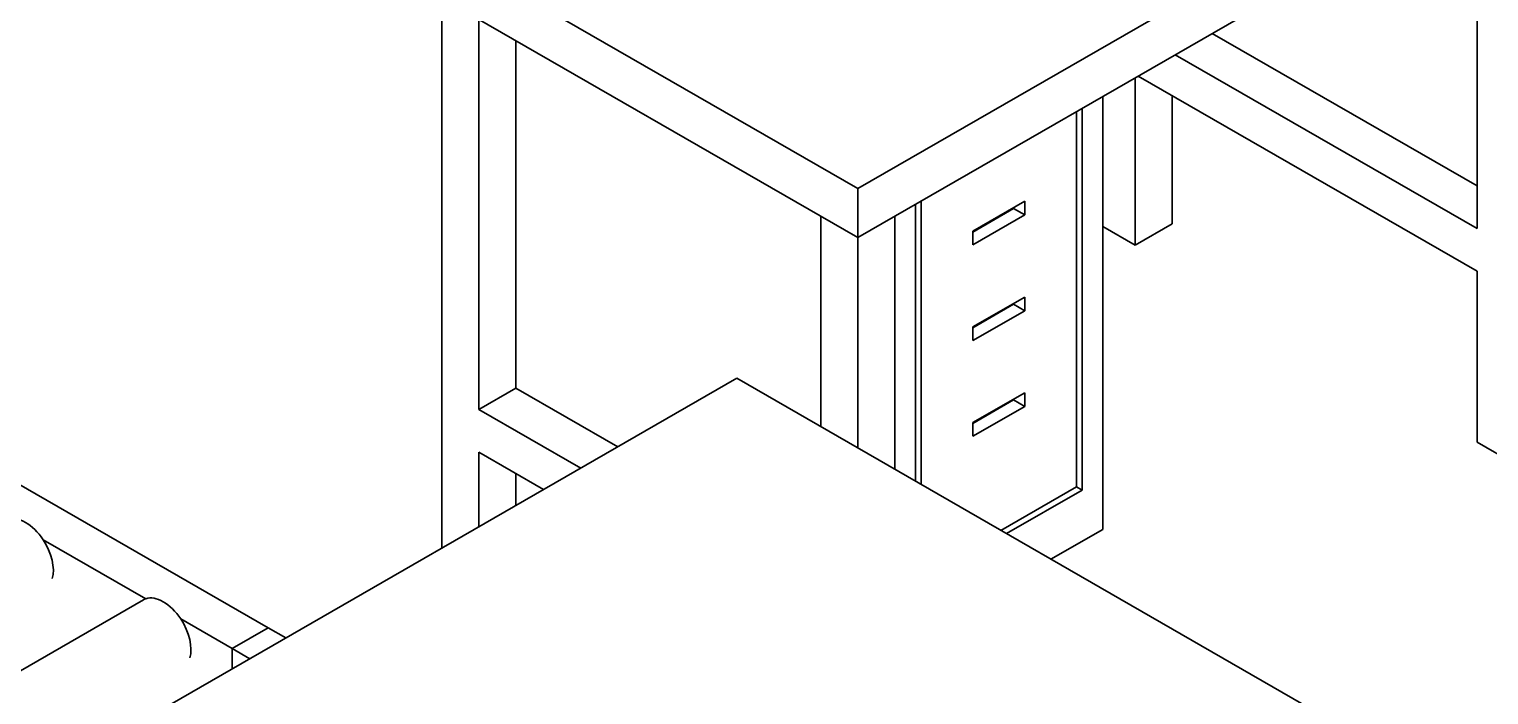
# Model space of a CAD drawing. Header units: millimetres. Extents: x 0 to 84100, y 0 to 59400.
# Drawn here: x 66930 to 68419, y 16942 to 17621 of the extents above; entities that cross this region are included whole.
import ezdxf

# ---------------------------------------------------------------- set-up
doc = ezdxf.new("R2010")
doc.units = ezdxf.units.MM
doc.header["$LTSCALE"] = 100
doc.layers.add('Visible (ISO)', color=7, linetype='Continuous', lineweight=35)

msp = doc.modelspace()

# ---------------------------------------------------------------- linework, layer by layer
at = {"layer": 'Visible (ISO)'}
for p, q in [((68623.75, 17946.87), (67775.23, 17458.24)), ((67775.23, 17408.42), (68623.75, 17897.06)), ((67775.23, 17458.24), (67209.54, 17784)), ((68406.91, 17772.18), (68406.91, 17417.59)), ((67209.54, 17734.18), (67775.23, 17408.42)), ((67173.72, 17010.28), (66050.84, 17656.91)), ((67350.96, 17652.74), (67350.96, 17091.55)), ((67388.67, 17631.02), (67388.67, 17233)), ((68406.91, 17461.03), (68136.74, 17616.61)), ((67426.39, 17609.31), (67426.39, 17559.82)), ((67426.39, 17559.83), (67426.39, 17609.3)), ((67426.39, 17603.26), (67426.39, 17603.26)), ((68406.91, 17417.59), (68099.03, 17594.89)), ((68058.07, 17571.3), (68058.07, 17400.52)), ((68406.91, 17373.99), (68061.17, 17573.09)), ((67426.39, 17516.23), (67426.39, 17559.83)), ((67426.39, 17559.83), (67426.39, 17559.82)), ((68025.08, 17110.67), (68025.08, 17552.3)), ((68095.78, 17553.16), (68095.78, 17422.24)), ((68003.86, 17540.09), (68003.86, 17150.77)), ((67998.21, 17154.05), (67998.21, 17536.83)), ((67426.39, 17298.32), (67426.39, 17516.23)), ((67426.39, 17516.23), (67426.39, 17516.22)), ((67426.39, 17516.22), (67426.39, 17298.32)), ((67775.23, 17408.42), (67775.23, 17458.24)), ((67834.16, 17159.7), (67834.16, 17442.36)), ((67839.81, 17445.62), (67839.81, 17156.44)), ((67892.61, 17414.92), (67945.41, 17445.33)), ((67892.61, 17414), (67934.1, 17437.89)), ((67934.1, 17437.89), (67934.1, 17438.81)), ((67945.41, 17431.38), (67934.1, 17437.89)), ((67945.41, 17445.33), (67945.41, 17431.38)), ((67737.51, 17430.14), (67737.51, 17215.35)), ((67812.94, 17430.14), (67812.94, 17171.91)), ((67812.94, 17430.14), (67812.94, 17171.92)), ((67945.41, 17431.38), (67892.61, 17400.97)), ((68025.08, 17419.52), (68058.07, 17400.52)), ((68058.07, 17400.52), (68095.78, 17422.24)), ((67775.23, 17408.42), (67775.23, 17193.64)), ((67892.61, 17400.97), (67892.61, 17414.92)), ((68406.91, 17373.99), (68406.91, 17199.64)), ((67892.61, 17317.28), (67945.41, 17347.69)), ((67945.41, 17347.69), (67945.41, 17333.74)), ((67426.39, 17341.76), (67426.39, 17341.75)), ((67892.61, 17316.37), (67934.1, 17340.25)), ((67945.41, 17333.74), (67892.61, 17303.34)), ((67934.1, 17340.25), (67934.1, 17341.17)), ((67945.41, 17333.74), (67934.1, 17340.25)), ((67892.61, 17303.34), (67892.61, 17317.28)), ((67426.39, 17254.72), (67426.39, 17298.32)), ((67426.39, 17298.32), (67426.39, 17298.32)), ((66944.62, 16857.56), (67651.73, 17264.75)), ((67388.67, 17233), (67426.39, 17254.72)), ((67426.39, 17254.71), (67426.39, 17254.72)), ((67426.39, 17254.72), (67426.39, 17254.72)), ((67530.34, 17194.85), (67426.39, 17254.72)), ((67651.73, 17264.75), (68500.26, 16776.12)), ((67892.61, 17219.64), (67945.41, 17250.05)), ((67892.61, 17218.73), (67934.1, 17242.62)), ((67934.1, 17242.62), (67934.1, 17243.53)), ((67945.41, 17236.1), (67934.1, 17242.62)), ((67945.41, 17250.05), (67945.41, 17236.1)), ((67388.67, 17233), (67492.63, 17173.13)), ((67945.41, 17236.1), (67892.61, 17205.7)), ((67892.61, 17205.7), (67892.61, 17219.64)), ((68406.91, 17199.64), (68444.62, 17177.92)), ((67388.67, 17189.4), (67388.67, 17113.27)), ((67388.67, 17189.4), (67454.77, 17151.33)), ((67426.39, 17167.68), (67426.39, 17134.99)), ((67921.09, 17109.64), (67998.21, 17154.05)), ((68003.86, 17150.77), (67926.77, 17106.37)), ((68003.86, 17150.77), (67998.18, 17154.04)), ((67972.18, 17080.22), (68025.08, 17110.67)), ((66944.29, 17100.06), (67048.9, 17039.81)), ((66267.4, 16590.01), (67046.81, 17038.84)), ((67084.65, 17019.23), (67136.95, 16989.11)), ((67136.95, 16989.11), (67173.72, 17010.28)), ((67173.72, 17010.28), (67136.95, 16989.11)), ((67191.77, 16999.89), (67173.72, 17010.28)), ((67136.95, 16989.11), (67136.95, 16968.32)), ((67136.95, 16989.11), (67136.95, 16968.32)), ((67136.95, 16989.11), (67155.01, 16978.71))]:
    msp.add_line(p, q, dxfattribs=at)
for centre, major_axis, start_param, end_param in [((66926.41, 17085.01), (-19.96, 34.66), 4.8156396, 6.1838021), ((66926.41, 17085.01), (19.96, -34.66), 0.5087422, 1.674047), ((67066.77, 17004.18), (-19.96, 34.66), 6.1838021, 6.2831853), ((67066.77, 17004.18), (-19.96, 34.66), 4.8156396, 6.1838021), ((67066.77, 17004.18), (19.96, -34.66), 0.5087422, 1.674047)]:
    msp.add_ellipse(centre, major_axis=major_axis, ratio=0.5780931, start_param=start_param, end_param=end_param, dxfattribs=at)

doc.saveas('drawing.dxf')
